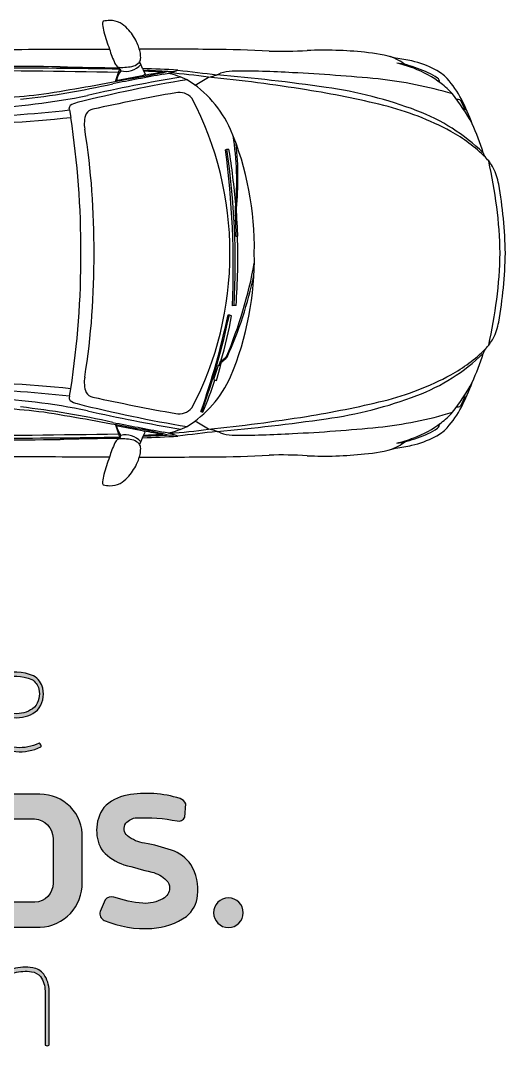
# Model space of a CAD drawing. Header units: inches. Extents: x 6700 to 19616, y -7432 to 2521.
# Drawn here: x 17375 to 19448, y -7431 to -3035 of the extents above; entities that cross this region are included whole.
import ezdxf

# ---------------------------------------------------------------- set-up
doc = ezdxf.new("R2010")
doc.units = ezdxf.units.IN
doc.header["$MEASUREMENT"] = 0
doc.layers.add('freecads.com', color=7, linetype='Continuous')

# ---------------------------------------------------------------- blocks, each defined once
blk = doc.blocks.new('A$C7A693FB6')
at = {"layer": 'freecads.com', "true_color": 0xc7c8ca}
h = blk.add_hatch(color=9, dxfattribs=at)
h.dxf.hatch_style = 1
edge = h.paths.add_edge_path()
edge.add_arc((140.1538127532352, 300.6546312716704), 21.61675633792863, 108.2032252494281, 160.6504463965192)
edge.add_arc((147.7178234376818, 297.4731191089118), 29.81176414172355, 159.6978691462817, 228.706553973592)
edge.add_arc((146.3245251336371, 302.1564739358803), 32.67411261440294, 235.9813383223777, 295.5016419348553)
edge.add_arc((160.1494820244516, 273.0936783557672), 0.4918813364811017, 299.5324380509559, 342.7686740131996)
edge.add_arc((158.6254212458475, 273.3114541418208), 2.026726126424374, 349.6683109373354, 421.3351453676448)
edge.add_arc((159.4152204808121, 274.6329702099475), 0.4918813364807222, 68.23478229087897, 110.683813852154)
edge.add_arc((146.3245251336405, 302.1564739358805), 29.98785541781536, 236.3083764983362, 295.51450789889964, ccw=False)
edge.add_arc((147.7178234376808, 297.4731191089119), 27.12550694513324, 178.6471360152599, 228.3465639945595, ccw=False)
edge.add_arc((147.8832632161733, 355.9556434467408), 63.95382284342681, 244.7473414766129, 266.8824281259978)
edge.add_arc((144.4494490085858, 313.1411216460407), 21.04469848496443, 269.8793420018887, 310.7286813278013)
edge.add_arc((145.7998834629707, 307.8461802232047), 16.33301927633285, 319.2900061744131, 373.6420763243655)
edge.add_arc((149.5666043489365, 309.1554966144702), 12.36971602405946, 11.86324171132332, 60.95424492016926)
edge.add_arc((142.7280703080931, 288.6233387050087), 33.87556016904278, 67.71857367640276, 105.981897984822)
edge = h.paths.add_edge_path(flags=16)
edge.add_arc((149.4952735232085, 309.0762608876301), 9.787749267912577, 12.2091753879331, 59.922429973902126, ccw=False)
edge.add_arc((145.7174918049491, 307.8872508291432), 13.73634082696034, -39.7856299137178, 13.724243883165684, ccw=False)
edge.add_arc((144.4494490085832, 313.1411216460385), 18.35844128837472, 270.09352389860436, 310.094068738446, ccw=False)
edge.add_arc((147.8832632161673, 355.9556434467427), 61.26756564684096, 243.7873216456942, 266.8151733359257, ccw=False)
edge.add_arc((147.7491142864103, 297.4672288530357), 27.15729734774515, 159.6149002581664, 172.5493091997715, ccw=False)
edge.add_arc((140.153812753234, 300.654631271672), 18.9304991413382, 108.35887957662649, 160.6504463965181, ccw=False)
edge.add_arc((142.7280703080969, 288.6233387050073), 31.18930297245655, 68.02212811044461, 105.8850275307042, ccw=False)
edge = h.paths.add_edge_path()
edge.add_arc((198.202223562937, 300.6546312716712), 21.61675633792764, 108.2032252494269, 160.6504463965205)
edge.add_arc((205.7662342473849, 297.4731191089119), 29.81176414172408, 159.6978691462824, 228.7065539735913)
edge.add_arc((204.3729359433387, 302.1564739358795), 32.67411261440186, 235.9813383223783, 295.5016419348543)
edge.add_arc((218.1978928341549, 273.0936783557707), 0.4918813364828653, 299.5324380504857, 342.7686740115021)
edge.add_arc((216.6738320555507, 273.3114541418201), 2.026726126423786, 349.6683109370368, 421.3351453677147)
edge.add_arc((217.463631290511, 274.6329702099473), 0.4918813364815973, 68.23478229069511, 110.683813852346)
edge.add_arc((204.3729359433407, 302.1564739358807), 29.98785541781419, 236.30837649834018, 295.5145078988942, ccw=False)
edge.add_arc((205.7662342473832, 297.4731191089118), 27.12550694513312, 178.6471360152597, 228.3465639945596, ccw=False)
edge.add_arc((205.9316740258758, 355.9556434467404), 63.9538228434264, 244.7473414766128, 266.8824281259978)
edge.add_arc((202.4978598182882, 313.141121646041), 21.04469848496466, 269.8793420018889, 310.7286813278011)
edge.add_arc((203.8482942726739, 307.8461802232046), 16.33301927633222, 319.290006174412, 373.6420763243666)
edge.add_arc((207.6150151586388, 309.1554966144699), 12.36971602405979, 11.86324171132408, 60.95424492016862)
edge.add_arc((200.7764811177956, 288.6233387050083), 33.8755601690432, 67.71857367640301, 105.9818979848218)
edge = h.paths.add_edge_path(flags=16)
edge.add_arc((207.5436843329116, 309.0762608876305), 9.787749267911977, 12.20917538793151, 59.92242997390349, ccw=False)
edge.add_arc((203.7659026146512, 307.8872508291433), 13.73634082696076, -39.78562991371689, 13.724243883164775, ccw=False)
edge.add_arc((202.4978598182855, 313.141121646039), 18.35844128837518, 270.09352389860493, 310.0940687384455, ccw=False)
edge.add_arc((205.9316740258698, 355.9556434467427), 61.26756564684091, 243.7873216456942, 266.8151733359257, ccw=False)
edge.add_arc((205.7975250961121, 297.4672288530359), 27.15729734774434, 159.6149002581662, 172.5493091997716, ccw=False)
edge.add_arc((198.2022235629369, 300.6546312716716), 18.93049914133868, 108.35887957662709, 160.6504463965173, ccw=False)
edge.add_arc((200.7764811177994, 288.6233387050077), 31.18930297245618, 68.02212811044433, 105.8850275307044, ccw=False)
edge = h.paths.add_edge_path()
edge.add_arc((77.4383804729058, 318.1713471843356), 1.187161785593199, 119.643900352638, 181.8497095416057)
edge.add_line((76.25183727888907, 318.1330280780639), (76.25183727889089, 271.2397693597086))
edge.add_arc((76.74250195588859, 271.274344262877), 0.4918813364850925, 184.0307098855339, 227.2669458584226)
edge.add_arc((77.59522691546975, 272.5561584823187), 2.026726126421155, 234.1665827842983, 305.8334172158771)
edge.add_arc((78.44795187505609, 271.2743442628779), 0.4918813364829538, 312.7330541417854, 364.8189486990127)
edge.add_line((78.93809447547756, 271.3156659331289), (78.93809447547937, 316.8658167021531))
edge.add_arc((79.45977891201615, 316.7667980734737), 0.5309984370506567, 103.60895254350089, 169.2527833850964, ccw=False)
edge.add_arc((93.8189592287604, 277.5722746403117), 42.26964161502002, 71.40332000574301, 110.03902691438739, ccw=False)
edge.add_arc((107.4160080386091, 318.1126323747644), 0.4918813364845933, 256.230659968113, 298.6794023509207)
edge.add_arc((106.4728650092169, 319.3294597150131), 2.026726126424748, 305.5790392766892, 377.2458737086602)
edge.add_arc((107.9596257438401, 319.7291221574039), 0.4918813364833685, 24.14551063533708, 67.38174660705616)
edge.add_arc((93.8189592287654, 277.5722746403123), 44.95589881160895, 71.41245649237347, 112.1746551594717)
edge = h.paths.add_edge_path()
edge.add_arc((65.16475690578633, 347.5960534314625), 0.4918813364808153, 31.55574755267662, 74.7919835243243)
edge.add_arc((59.95728752306445, 321.0632684063825), 27.52962218528399, 78.82269341066285, 115.3411563788757)
edge.add_arc((55.05603529607061, 333.7149427651734), 14.03222032725949, 119.3679185821839, 161.4016785520149)
edge.add_arc((70.49085921057485, 328.2376457423035), 30.40907221205861, 160.8955694441944, 180.0052612748601)
edge.add_line((40.0817871267227, 328.2348533815348), (40.0817871267227, 321.8651307657929))
edge.add_line((40.0817871267227, 321.8651307657929), (28.39882337656854, 321.8651307657929))
edge.add_arc((28.43339827973917, 321.3744660887993), 0.4918813364811202, 94.03070988582041, 137.2669458583613)
edge.add_arc((29.7152124991823, 320.5217411292111), 2.026726126422403, 144.1665827841608, 215.8334172157518)
edge.add_arc((28.43339827974179, 319.6690161696238), 0.4918813364832616, 222.7330541411461, 274.0307098860634)
edge.add_line((28.46797318291465, 319.1783514926283), (40.08178712672088, 319.1783514926283))
edge.add_line((40.08178712672088, 319.1783514926283), (40.0817871267227, 271.2397693597086))
edge.add_arc((40.5724518037204, 271.274344262877), 0.4918813364850925, 184.0307098855339, 227.2669458584226)
edge.add_arc((41.42517676330247, 272.5561584823193), 2.026726126422144, 234.166582784287, 305.8334172158888)
edge.add_arc((42.27790172288784, 271.2743442628764), 0.4918813364831459, 312.7330541420634, 364.8189486991835)
edge.add_line((42.76804432330937, 271.3156659331289), (42.76804432330937, 319.1716047255431))
edge.add_line((42.76804432330937, 319.1716047255431), (61.16963453544849, 319.1783514926319))
edge.add_arc((61.13505963228442, 319.6690161696508), 0.4918813365058924, 274.0307098848521, 317.2669458581709)
edge.add_arc((59.85324541284878, 320.5217411292149), 2.026726126426666, 324.1665827844579, 395.8334172153672)
edge.add_arc((61.13505963228242, 321.3744660887727), 0.4918813365108904, 42.7330541414902, 94.07272378279853)
edge.add_line((61.10012494343391, 321.8651052807691), (42.76804432330937, 321.8583839987041))
edge.add_line((42.76804432330937, 321.8583839987041), (42.76804431199707, 328.2344114724692))
edge.add_arc((70.49497584455897, 328.2373015020895), 27.72693168317847, 160.8486489196256, 180.0059720455945, ccw=False)
edge.add_arc((55.05603529607211, 333.7149427651742), 11.34596313067297, 119.83176293224949, 161.401678552021, ccw=False)
edge.add_arc((59.95728752306032, 321.0632684063825), 24.84336498869465, 78.80715845433161, 115.117361622282, ccw=False)
edge.add_arc((64.83416259426407, 345.922952469769), 0.4918813364843396, 263.640375758216, 306.0896392688103)
edge.add_arc((63.74195897024139, 347.0079772591266), 2.026726126418368, 312.9892761945861, 384.6561106267534)
at = {"layer": 'freecads.com', "true_color": 0x000000}
h = blk.add_hatch(color=18, dxfattribs=at)
h.dxf.hatch_style = 1
edge = h.paths.add_edge_path()
edge.add_arc((343.1696204293858, 162.4636060825214), 9.838309727421802, 0, 180)
edge.add_arc((343.1696204293858, 162.4636060825214), 9.838309727421802, 180, 360)
edge = h.paths.add_edge_path()
edge.add_arc((290.8848206669144, 177.6306236927711), 32.04856826551866, 353.2755136182471, 391.5868350017521)
edge.add_arc((298.2236303118646, 181.1165336599412), 23.98708497329241, 33.67621700606461, 72.60126687052109)
edge.add_arc((270.9021272323723, 107.8038741768424), 102.1994084677598, 70.27428636491834, 80.65532487628896)
edge.add_arc((291.0335735315744, 232.70193125369), 24.31354191749976, 231.7920908530376, 261.63525273384664, ccw=False)
edge.add_arc((280.257231356353, 218.3758302061226), 6.403233737567811, 145.1712782271715, 228.2716123444561, ccw=False)
edge.add_arc((282.785907775978, 215.2917684481669), 10.29788866606735, 93.5563307499346, 139.1098523304732, ccw=False)
edge.add_arc((286.8683735513037, 112.8343215968708), 112.8343217996079, 78.64121473179688, 92.39808452475802, ccw=False)
edge.add_arc((309.9871765515883, 227.9233395635781), 4.553757391280077, 258.654450342611, 335.5687012640083)
edge.add_line((314.1331807611859, 226.0398971108771), (314.7970437249642, 234.8194093676902))
edge.add_arc((309.5631491772793, 233.0283636003942), 5.531861990038623, 18.89101565281942, 74.61733202640126)
edge.add_arc((288.5513327932312, 166.6886317145113), 75.11587323568475, 72.58680032898508, 99.7343136317976)
edge.add_arc((281.0442879602331, 212.538934688426), 28.6585954700145, 100.4408533901963, 136.342336068393)
edge.add_arc((280.4691309319552, 217.7252925452275), 24.88927011657055, 144.0895788053085, 180.8593640679634)
edge.add_arc((279.6484364410751, 216.7879023245663), 24.07238635462055, 178.6572448966717, 213.8744914599057)
edge.add_arc((283.9083169300389, 225.8216059037505), 33.04436405735626, 222.7984799594865, 252.0749885901088)
edge.add_arc((409.8939510715993, 669.867587108679), 494.5964883506406, 254.0209082578499, 256.2350209104834)
edge.add_arc((287.8806232958599, 170.256933887438), 19.70056637433939, 44.20654637147919, 77.30587175785729, ccw=False)
edge.add_arc((297.0062831397495, 179.0720729556042), 7.012818873662098, -1.5001651294591056, 44.5650102805173, ccw=False)
edge.add_arc((295.756437482093, 179.0261742001098), 8.261408473637987, 298.2311871199401, 359.0449879430868, ccw=False)
edge.add_arc((287.8090225876832, 193.0179499165473), 24.35119689081586, 266.4157178802607, 299.13356767022924, ccw=False)
edge.add_arc((292.7563057973377, 245.0047183918243), 76.56416303974659, 250.4022047850329, 265.15275002210376, ccw=False)
edge.add_arc((265.5789486413729, 167.4099730391829), 5.667093522619209, 74.68772782329917, 141.4681576504624)
edge.add_line((261.1457963251905, 170.9402859906986), (257.9689850336545, 163.3219308767075))
edge.add_arc((262.6274547032019, 161.8429865874872), 4.887598170135409, 162.3866955760505, 246.1384215057274)
edge.add_arc((287.4494915989869, 220.3589992849836), 68.45008656556237, 246.95122400588, 273.9898026799247)
edge.add_arc((289.6879885954807, 197.0643455740836), 45.0602960849256, 273.2112748019098, 304.7435954536468)
edge.add_arc((301.4890011550982, 176.2723307118625), 21.35855686439896, 310.5275175533543, 353.5632215634329)
edge = h.paths.add_edge_path()
edge.add_line((246.0640145070392, 182.6210778351815), (246.0640145070392, 212.3241524614095))
edge.add_arc((218.1816005595172, 213.3041035511928), 27.89962923910172, 357.9871197448085, 450.5803736083035)
edge.add_line((217.8989980409788, 241.202301476791), (185.2995279704282, 241.202301476791))
edge.add_arc((185.7592706872992, 237.0681434450711), 4.159642532351842, 96.34555580739377, 170.0567550037188)
edge.add_line((181.6621089846267, 237.7863996522174), (181.6621089846267, 156.5067082910973))
edge.add_arc((185.7130168313935, 156.8159415744951), 4.062693639269118, 184.3653094378038, 271.2718551952325)
edge.add_line((185.8031933454386, 152.7542488481959), (218.0454575576841, 152.7542488481959))
edge.add_arc((216.67229351146, 182.1181822956717), 29.39602297940376, 272.6774079435917, 360.980241362738)
edge = h.paths.add_edge_path(flags=16)
edge.add_line((214.5788121052374, 169.443439005463), (200.2437425900462, 169.443439005463))
edge.add_line((200.2437425900462, 169.443439005463), (200.2437425900462, 224.861223551452))
edge.add_line((200.2437425900462, 224.861223551452), (214.3589203687698, 224.861223551452))
edge.add_arc((213.4891577763401, 211.7654653452275), 13.1246093261128, 0.9488699358980739, 86.20024701537318, ccw=False)
edge.add_line((226.611967342551, 211.9828108122856), (226.611967342551, 182.0684988974281))
edge.add_arc((213.9991504561088, 182.0429546585186), 12.6128427532838, -87.36586990839709, 0.11603871621440476, ccw=False)
edge = h.paths.add_edge_path()
edge.add_arc((140.7943554872424, 236.1256069520055), 5.189345677915158, 16.42917765890726, 86.1416713329243)
edge.add_line((141.143544767614, 241.3031908877201), (127.331249254732, 241.3031908877201))
edge.add_arc((128.4653361711673, 235.6836558771457), 5.732828871429978, 101.4096981907611, 167.2180096827639)
edge.add_line((122.8745728468184, 236.951998228491), (95.47711365303621, 157.2481774119115))
edge.add_arc((98.60738128902854, 156.1997775287089), 3.301169154714755, 161.4830965687202, 264.7226972713264)
edge.add_line((98.30375252002341, 152.9126013304085), (110.1119305099874, 152.9126013304085))
edge.add_arc((110.0940285590948, 158.1590759387759), 5.246505150677897, 270.1955031382058, 350.0571425142275)
edge.add_line((115.2617335469786, 157.2531833103203), (120.461765660837, 172.6769416223142))
edge.add_line((120.461765660837, 172.6769416223142), (148.3229994405847, 172.6769416223142))
edge.add_line((148.3229994405847, 172.6769416223142), (152.8661881407807, 161.3005524899454))
edge.add_arc((165.8082469593937, 164.7120474554202), 13.3841392836409, 194.7671190466299, 239.9582071692397)
edge.add_arc((164.2980651482303, 166.6209022411928), 14.45869936490273, 248.9626154833211, 292.8840273558571)
edge.add_arc((167.1546344916472, 160.3464100112096), 7.569652552684759, 291.4321409489293, 335.0884638981837)
edge.add_line((174.0200006915566, 157.1579328340122), (174.0200006915566, 162.8572921045561))
edge.add_arc((170.2133089746288, 162.4959730180938), 3.823800898316829, 5.422089434263651, 57.84182406900277)
edge.add_arc((176.9176596580193, 171.7945161503539), 7.651199587942645, 194.1939537312615, 232.3928357147342, ccw=False)
edge.add_line((169.500041773932, 169.9184031313162), (145.7718205383499, 237.593309316213))
h.paths.add_polyline_path([(142.7897797849255, 189.5736803996588), (126.0445350820519, 189.5736803996588), (134.3902020946298, 214.9818573193406)], flags=16)
edge = h.paths.add_edge_path()
edge.add_arc((86.8592510146051, 162.4373828536583), 3.826042247839482, 312.1299985804686, 377.972319914028)
edge.add_line((90.49860418655226, 163.6179368643207), (86.17702548081797, 171.5486033577909))
edge.add_arc((83.80309661618482, 169.1466032604943), 3.377150088721392, 45.33676058611885, 125.9106013597289)
edge.add_arc((66.51498360703901, 199.7613530360744), 31.80534970440741, 284.01046898674167, 298.7691590134854, ccw=False)
edge.add_arc((69.19584694103584, 191.6347990389389), 23.28013952352295, 236.3772556936009, 282.45069946151494, ccw=False)
edge.add_arc((69.31177533073551, 191.9217751513023), 23.58337955629239, 189.0063333186407, 236.52878679716508, ccw=False)
edge.add_arc((92.87855886101421, 196.6924304553491), 47.61740674763477, 159.5296417362086, 190.2368839039962, ccw=False)
edge.add_arc((65.59756286227851, 206.4608114536045), 18.6469552126828, 96.74101039355781, 158.3335350568109, ccw=False)
edge.add_arc((68.05774919894961, 191.8480520613528), 33.45539524065125, 65.18297915570167, 97.9877288239366, ccw=False)
edge.add_arc((83.75100261094548, 225.04324660106), 3.275939245330761, 239.7304829850701, 312.0218741429899)
edge.add_line((85.94396309699187, 222.609586344217), (90.19868691474403, 231.1402753823822))
edge.add_arc((87.38786010881513, 232.3313364806043), 3.052764955352191, 337.0356602815251, 411.5960473281256)
edge.add_arc((68.12174828755826, 207.3918649390801), 34.56699281293001, 52.2500320303104, 89.00434785631009)
edge.add_arc((65.63410976224633, 195.8233516607141), 46.23354774673614, 86.1699238497659, 119.5979673440978)
edge.add_arc((62.23916945322021, 208.0313572675149), 34.08098981112958, 124.779191723681, 170.4354704173881)
edge.add_arc((113.2601339306768, 196.0072124369949), 86.4567015183262, 168.1953079947811, 183.466399120789)
edge.add_arc((69.91247652488372, 191.1843436988534), 42.9527708221282, 180.5396848707813, 210.7589979072758)
edge.add_arc((63.08503768021617, 187.0612726979269), 34.97715789889036, 210.6749329033254, 240.8972567862861)
edge.add_arc((65.13893098518851, 193.0687430847212), 41.24055603915648, 242.4636306661784, 274.83212936902)
edge.add_arc((69.18102172545848, 182.6412316579221), 30.67172864667495, 268.9386626855082, 311.3034906129058)
at = {"layer": 'freecads.com', "true_color": 0xc7c8ca}
h = blk.add_hatch(color=9, dxfattribs=at)
h.dxf.hatch_style = 1
edge = h.paths.add_edge_path()
edge.add_arc((208.261278111128, 95.1205834886234), 28.40779453373561, 81.64014714796792, 105.13414053939351, ccw=False)
edge.add_arc((211.1142185195407, 113.8620371179961), 9.451196814020392, 40.50808698988442, 82.233108941956, ccw=False)
edge.add_arc((204.5954294681008, 110.4493599938276), 16.70490751088967, 0.05396173480869493, 34.8753669321531, ccw=False)
edge.add_line((221.3003295703147, 110.465092839484), (221.3003283777343, 74.68873519509361))
edge.add_arc((221.7909930547285, 74.72331009826036), 0.4918813364814429, 184.0307098853647, 227.2669458585905)
edge.add_arc((222.6437180143141, 76.00512431770449), 2.026726126422278, 234.16658278429, 305.8334172158861)
edge.add_arc((223.496442973899, 74.72331009826387), 0.4918813364852829, 312.7330541419156, 364.81894870143)
edge.add_line((223.986585574321, 74.76463176853576), (223.986585574321, 110.4676240775552))
edge.add_arc((204.5954294680946, 110.4493599938247), 19.39116470748461, 0.05396556034367673, 35.25589158689552)
edge.add_arc((211.1147589862007, 113.862691055492), 12.13662000111364, 39.86791125577775, 80.58244588785008)
edge.add_arc((208.2612781111257, 95.1205834886259), 31.094051730321, 81.04627766673387, 105.3183102910388)
edge.add_arc((207.3128970348926, 103.583282575004), 22.71989786920953, 108.6515278312196, 144.9559544340595)
edge.add_arc((166.082535485584, 107.9340489835826), 24.24236241244342, 21.01885948635306, 30.53011243698279)
edge.add_arc((177.7262209629165, 113.6364303957112), 11.3605410446993, 35.59560743798678, 68.07514234883433)
edge.add_arc((171.2027314627878, 98.61814760329645), 27.73197876278706, 67.15778955630186, 92.60395400663121)
edge.add_arc((170.9580505700843, 83.44886938712713), 42.88464082449499, 91.35652746266034, 112.8387435126899)
edge.add_arc((154.9292420017163, 121.6887432459818), 1.423068406686943, 115.6669681166932, 172.4859943177595)
edge.add_line((153.5183935898222, 121.8748358271514), (153.518393589824, 74.68873519509361))
edge.add_arc((154.0090582668187, 74.72331009826064), 0.4918813364820582, 184.0307098853929, 227.2669458585619)
edge.add_arc((154.8617832264046, 76.0051243177047), 2.026726126422984, 234.1665827842727, 305.8334172159035)
edge.add_arc((155.7145081859886, 74.72331009826233), 0.4918813364853513, 312.7330541421878, 364.8189487016086)
edge.add_line((156.2046507864106, 74.76463176853576), (156.2046507864106, 120.4799220949462))
edge.add_arc((156.6910339660905, 120.5089898316033), 0.4872509936263564, 108.93241815004339, 183.4201019744719, ccw=False)
edge.add_arc((170.9580505700787, 83.44886938712074), 40.19838362791297, 91.3565274626518, 111.0294599033812, ccw=False)
edge.add_arc((171.1986952190427, 98.60450457176027), 25.05986157365111, 67.16139386137081, 92.7270237863437, ccw=False)
edge.add_arc((177.7220497016358, 113.6323624109626), 8.680054637799602, 36.35606175760063, 68.34351252844567, ccw=False)
edge.add_arc((166.0825354855874, 107.9340489835706), 21.5561052158567, 1.6618769930880717, 30.202188607587175, ccw=False)
edge.add_line((187.6295737281343, 108.5592010061264), (187.6295737281362, 74.68873519509361))
edge.add_arc((188.1202384051309, 74.72331009826061), 0.4918813364819995, 184.03070988539, 227.2669458585646)
edge.add_arc((188.9729633647159, 76.00512431770447), 2.026726126422267, 234.1665827842898, 305.8334172158863)
edge.add_arc((189.8256883243014, 74.72331009826364), 0.4918813364847301, 312.733054141885, 364.818948701462)
edge.add_line((190.3158309247228, 74.76463176853576), (190.3158309247228, 108.5970176826158))
edge.add_arc((166.082535485596, 107.9340489835716), 24.24236241243658, 1.567093344320208, 13.39955175350389)
edge.add_arc((208.1153021152303, 102.0567155372392), 21.7383549929397, 109.5400224172028, 148.0755155677706, ccw=False)
edge = h.paths.add_edge_path()
edge.add_arc((109.8960746482563, 101.5249303539561), 26.35028038201353, 25.19111344563328, 49.7064704732981)
edge.add_arc((111.3594953560967, 99.59906902525408), 26.97639124184472, 54.72891190369938, 90.5541312783105)
edge.add_arc((110.8377037248754, 99.5990690252916), 26.97639124180727, 89.44586872167257, 125.2710880963797)
edge.add_arc((112.3011244327363, 101.5249303539557), 26.35028038202159, 130.2935295267702, 154.808886554339)
edge.add_arc((126.2398219926386, 99.37065730895813), 40.07870566201949, 160.5129937365808, 179.9533827710763)
edge.add_arc((126.2398219926421, 99.43587530629524), 40.07870566202318, 180.0466172292821, 199.4870062634114)
edge.add_arc((112.3011244327332, 97.28160226129147), 26.35028038201616, 205.1911134456421, 229.7064704731974)
edge.add_arc((110.8377037248802, 99.20746358995937), 26.97639124180819, 234.7289119035809, 270.5541312783211)
edge.add_arc((111.3594953560901, 99.20746359000026), 26.97639124184894, 269.4458687217075, 305.2710880963778)
edge.add_arc((109.8960746482509, 97.28160226129401), 26.35028038201687, 310.2935295267836, 334.8088865543788)
edge.add_arc((95.95737708834096, 99.43587530629048), 40.07870566202343, 340.5129937366125, 359.9533827709016)
edge.add_arc((95.95737708833893, 99.37065730896285), 40.07870566202546, 0.04661722909374306, 19.48700626338697)
edge = h.paths.add_edge_path(flags=16)
edge.add_arc((95.95737708832343, 99.4315040991513), 37.39244846545177, 340.72003334334147, 359.95338277108937, ccw=False)
edge.add_arc((109.8960746482577, 97.27723105415876), 23.66402318542281, 310.5838482302023, 334.48791566190687, ccw=False)
edge.add_arc((111.2307994702083, 99.463494872907), 24.57709084166403, 269.6918050798081, 304.8956357211521, ccw=False)
edge.add_arc((110.9674367642077, 99.46801718512084), 24.58160753253385, 235.11341864058681, 270.30572081836954, ccw=False)
edge.add_arc((112.3011244327323, 97.2772310541579), 23.66402318542845, 205.5120843380843, 229.421378555179, ccw=False)
edge.add_arc((126.2398219926608, 99.43150409915143), 37.39244846545259, 180.0466172289109, 199.2799666566583, ccw=False)
edge.add_arc((126.239821992653, 99.37065730896055), 37.39244846544481, 160.7200333433143, 179.953382771084, ccw=False)
edge.add_arc((112.3011244327279, 101.5249303539543), 23.66402318542558, 130.5786214448013, 154.4879156618746, ccw=False)
edge.add_arc((110.9674367642114, 99.33414422299444), 24.5816075325339, 89.69427918164308, 124.88658135941299, ccw=False)
edge.add_arc((111.2307994702097, 99.33866653520876), 24.57709084166363, 55.104364278877085, 90.30819492019953, ccw=False)
edge.add_arc((109.8960746482558, 101.5249303539546), 23.66402318542525, 25.512084338125078, 49.416151769825376, ccw=False)
edge.add_arc((95.9573770883301, 99.3706573089605), 37.39244846544509, 0.04661722891609088, 19.279966656685588, ccw=False)
edge = h.paths.add_edge_path()
edge.add_arc((51.59033076620959, 104.5023450878739), 21.02604112400761, 100.2293871277257, 155.6131205923017)
edge.add_arc((67.16018527017981, 99.60362165698818), 37.2813191884159, 158.6376280384836, 190.7802142258445)
edge.add_arc((56.42350627530941, 97.4312892324859), 26.32810504628776, 190.5064794435654, 223.1434487199879)
edge.add_arc((54.20039884524137, 98.75792931699738), 25.73379501119169, 228.692036714497, 262.7062459628369)
edge.add_arc((54.99629556388413, 128.0783758007159), 54.9962966249523, 265.7632922277344, 288.1939427880684)
edge.add_arc((71.99382573105079, 76.29161325324303), 0.4918813365030065, 290.7426716697364, 333.9789076450074)
edge.add_arc((70.5209421648571, 76.73972211307334), 2.026726126427396, 340.8785445712408, 412.5453790012286)
edge.add_arc((71.50340573258447, 77.92502919896899), 0.4918813365100457, 59.44501592400427, 103.2123217645986)
edge.add_arc((54.99629556388619, 128.0783758007215), 52.31003942836946, 265.84298783294275, 288.26507989886755, ccw=False)
edge.add_arc((54.20039884524117, 98.75792931699898), 23.04753781460447, 229.0154744748766, 262.53072476759314, ccw=False)
edge.add_arc((56.42386378112957, 97.43153721921128), 23.64227862535174, 190.4758104875937, 222.827578853519, ccw=False)
edge.add_arc((67.16018527018193, 99.60362165698568), 34.59506199182982, 158.7569020747099, 190.7802142258665, ccw=False)
edge.add_arc((51.59033076621142, 104.5023450878756), 18.33978392742007, 100.29556229082152, 155.3949868098461, ccw=False)
edge.add_arc((56.89068516353239, 70.05863085961148), 53.1845519136239, 73.86742914481181, 99.28179610676523, ccw=False)
edge.add_arc((71.76329717507345, 121.6315241590186), 0.4918813365030767, 258.8984685785338, 299.6750907375683)
edge.add_arc((70.79915154433625, 122.8317786122677), 2.026726126428695, 306.5747276610272, 378.2415620906522)
edge.add_arc((72.27874278589158, 123.2572163958602), 0.4918813365110627, 25.14119901544435, 71.25337670798646)
edge.add_arc((56.89068516353579, 70.05863085961332), 55.8708091102089, 73.84411949061781, 99.30563497474644)
at = {"layer": 'freecads.com'}
for points in [[(191.4493997863956, 321.1895655451553, 0.2329244987751859), (177.8064952085988, 307.8169227673716, 0.3105498022921053), (186.0929822189664, 275.0743594140513, 0.265707100571441), (218.4403491299709, 272.6657038310623, 0.1909240698770103), (218.6676968360425, 272.94796820173, 0.3233132726963006), (217.6460229143904, 275.089785867207, 0.1873663555182269), (217.2898936056063, 275.0931467695664, -0.2642400178410289), (187.7379890620905, 277.2055217532943, -0.2203191110100083), (178.6482885017358, 298.1135451909759, 0.0968839736507368), (202.4535422553745, 292.0964698248135, 0.1801506609488773), (216.2290590551729, 297.1932847444405, 0.2417040985896886), (219.7205273417621, 311.6984180250001, 0.2175371146621202), (213.6206102142278, 319.9695015406833, 0.1685239810017652)], [(212.4490303259372, 317.546067049534, -0.2112492178642504), (217.1100546798443, 311.14618700149, -0.237818074321292), (214.3215118867593, 299.0971329568383, -0.1763294319352725), (202.5278262879583, 294.7827048148029, -0.1008174648132787), (178.8695215331882, 300.9887943215399, -0.0564970019862035), (180.3410184837394, 306.9268837266573, -0.2322085942165009), (192.2397228676109, 318.6216116300529, -0.1667277043148405)], [(246.0640145070392, 182.6210778351815), (246.0640145070392, 212.3241524614095, 0.427533145278378), (217.8989980409788, 241.202301476791), (185.2995279704282, 241.202301476791, 0.3331947013159227), (181.6621089846267, 237.7863996522174), (181.6621089846267, 156.5067082910973, 0.398486947376509), (185.8031933454386, 152.7542488481959), (218.0454575576841, 152.7542488481959, 0.4055641029149668)], [(322.7129171367815, 173.8778909585562, 0.1687393631435901), (318.185307309026, 194.4173493107555, 0.1714947581273497), (305.3962410945314, 204.0061361046392, 0.04532682888747008), (287.4965774290486, 208.6470361355496, -0.1309563636422468), (275.9952376942711, 213.59704246002, -0.3793668221474195), (275.0010536159807, 222.0328779033152, -0.201424332417349), (282.1471314603023, 225.5698264260755, -0.06009786466247088), (309.0913356116816, 223.4585690891836, 0.3487959090147779), (314.1331807611859, 226.0398971108771), (314.7970437249642, 234.8194093676902, 0.2480599747548195), (311.030555591773, 238.3620504576757, 0.1190105142514957), (275.8507654961195, 240.7230156336809, 0.1579438240049249), (260.3104405572358, 232.3233393088121, 0.1618293659353234), (255.5826603325877, 217.3519990381501, 0.1548852358087821), (259.6620845389007, 203.3705433277828, 0.128442279158078), (273.7381872659898, 194.3812105727193, 0.0096611895200442), (292.2097484647584, 189.4759606771004, -0.1454356272141805), (302.0025989633377, 183.9930948764813, -0.2037484692935271), (304.016698366433, 178.8884785540686, -0.2717586503453019), (299.6643348708913, 171.7474924536036, -0.1437363289786992), (286.2866653929796, 168.7143860094366, -0.06445041269642293), (267.075512672036, 172.8758897140178, 0.2999213032873965), (261.1457963251905, 170.9402859906986), (257.9689850336545, 163.3219308767075, 0.3826216252148614), (260.6502823686806, 157.373153768207, 0.1185284923434042), (292.2121753376832, 152.0748049612739, 0.1384604862398895), (315.3680728054042, 160.0378205111992, 0.1900173404410858)], [(214.5788121052374, 169.443439005463), (200.2437425900462, 169.443439005463), (200.2437425900462, 224.861223551452), (214.3589203687698, 224.861223551452, -0.3901419819800843), (226.611967342551, 211.9828108122856), (226.611967342551, 182.0684988974281, -0.4013990068192301)], [(353.0079301568076, 162.4636060825214, 1), (333.331310701964, 162.4636060825214, 1)]]:
    blk.add_lwpolyline(points, format="xyb", close=True, dxfattribs=at)
blk.add_lwpolyline([(200.8445781156988, 122.5431171324853, -0.1028724890680155), (212.3914819528181, 123.2265295943325, -0.1840982877457284), (218.3000985331873, 120.001112752554, -0.1531170891038049), (221.3003295703147, 110.465092839484), (221.3003283777343, 74.68873519509361, 0.1909240699322202), (221.4572104801591, 74.36201182523291, 0.3233132727007265), (223.8302255484741, 74.36201182523655, 0.2312629871468615), (223.986585574321, 74.76463176853576), (223.986585574321, 110.4676240775552, 0.1548167844086649), (220.4299094907328, 121.6425057145534, 0.1795434393032801), (213.1006524852073, 125.8357346143384, 0.1063044641035408), (200.0468115755866, 125.1099581494018, 0.1597463608247357)], format="xyb", dxfattribs=at)

msp = doc.modelspace()

# ---------------------------------------------------------------- linework, layer by layer
for p, q in [((17793.86157140743, -3257.213684372768), (17797.60620652514, -3248.508477789281)), ((17797.60620652514, -3248.508477789281), (17801.32208827978, -3243.506087147678)), ((17801.32208827978, -3243.506087147678), (17800.3074228354, -3237.685938010156)), ((17801.32208827978, -3243.506087147678), (17803.48832330203, -3249.988030587021)), ((17897.36028672431, -3240.721811521496), (17900.21955892865, -3246.825586044626)), ((17900.21955892865, -3246.825586044626), (18032.2128259591, -3253.142074912601)), ((17900.21955892865, -3246.825586044626), (17907.64161588719, -3264.215600965592)), ((17781.73107314252, -3295.873370979145), (17793.86157140743, -3257.213684372768)), ((17907.64161588719, -3264.215600965592), (17902.63243450133, -3268.932962540584)), ((17585.07818795882, -3417.848246926722), (17583.81426960837, -3411.431371464674)), ((18251.98123015605, -3587.72111451747), (18256.88625581704, -3585.365396332392)), ((18256.88625581704, -3585.365396332392), (18266.15820846616, -3585.041452754453)), ((18288.23746939285, -4254.246318206704), (18281.03892470945, -4254.777935358743)), ((18296.96224473792, -4253.83296231581), (18288.23746939285, -4254.246318206704)), ((18262.53766543746, -4294.011788718683), (18268.04367944181, -4294.308893744648)), ((18268.04367944181, -4294.308893744648), (18277.91388665188, -4298.287977508782)), ((18220.02886457976, -4510.547174573108), (18200.78077657337, -4571.200679983525)), ((18212.91720790558, -4575.321344287415), (18230.93852931403, -4514.111683120183)), ((18223.40849680223, -4510.547174573108), (18220.02886457976, -4510.547174573108)), ((18228.83814708285, -4493.465743836528), (18223.40849680223, -4510.547174573108)), ((18228.77969847901, -4512.235687977216), (18223.40849680223, -4510.547174573108)), ((18232.77552654457, -4496.244932043064), (18228.77969847901, -4512.235687977216)), ((18230.93852931403, -4514.111683120183), (18228.77969847901, -4512.235687977216)), ((18200.78077657337, -4571.200679983525), (18212.91720790558, -4575.321344287415)), ((17585.07818795882, -4642.277555689729), (17583.81426960837, -4648.694431151893)), ((18146.69491374309, -4707.095593775553), (18150.19091990825, -4708.980270314893)), ((18150.19091990825, -4708.980270314893), (18155.44061965311, -4710.270192272892)), ((17781.73107314252, -4764.252431637306), (17793.86157140743, -4802.912118243683)), ((17907.64161588719, -4795.910201650975), (17902.63243450133, -4791.192840075866)), ((17793.86157140743, -4802.912118243683), (17797.60620652514, -4811.61732482717)), ((17797.60620652514, -4811.61732482717), (17801.32208827978, -4816.619715468772)), ((17801.32208827978, -4816.619715468772), (17800.3074228354, -4822.439864606295)), ((17801.32208827978, -4816.619715468772), (17803.48832330203, -4810.137772029546)), ((17897.36028672431, -4819.403991095187), (17900.21955892865, -4813.300216571824)), ((17900.21955892865, -4813.300216571824), (17907.64161588719, -4795.910201650975)), ((17900.21955892865, -4813.300216571824), (18032.2128259591, -4806.98372770385))]:
    msp.add_line(p, q)
for points in [[(17585.07818795882, -3417.848246926722), (17590.31477993775, -3449.970955941757)], [(18294.9943529852, -3893.96038679306), (18296.22692781456, -3957.908014710923), (18304.82381740541, -3956.925705591962), (18301.03337051256, -3893.670379583189), (18294.9943529852, -3893.96038679306)], [(17585.07818795882, -4642.277555689729), (17590.31477993775, -4610.15484667481)]]:
    msp.add_lwpolyline(points)
for centre, radius, start, end in [((17745.36076225203, -3049.910828112206), 19.66378237934614, 144.7542369800038, 186.937523581734), ((17867.64046163813, -3040.576681406983), 142.2821452355706, 184.7205619224914, 197.6831213320505), ((17760.43924427128, -3197.285925710388), 161.7481560846176, 90.97178579725032, 101.0991011383279), ((17761.15664974509, -3119.313295095624), 83.82372808538906, 61.88438468901236, 92.36612836437459), ((17748.07331259271, -3145.490022090544), 113.0799177161846, 41.72130794116758, 62.28789031482572), ((17677.57544290277, -3218.605678181793), 214.4946025129957, 25.29595264818632, 43.76680007263934), ((18765.17342227979, -2797.101556349011), 1072.134880841314, 195.5098764029877, 199.6481061536996), ((17030.37370762837, 204581.2022521409), 207740.0664463083, 270.0727523293091, 270.1999837893248), ((18355.38059503587, -2964.480239075074), 630.2347050788845, 197.8438076824489, 203.7823808536085), ((17684.60622221001, -3216.490806500475), 207.2371911650064, 11.3764943251249, 25.59789931530183), ((17950.70185981227, -30332.16758891957), 27174.30239915018, 89.48957960911194, 90.14189727947623), ((18167.72493510602, -8328.957827576833), 5170.075063589699, 86.9986650733046, 89.72231854989761), ((18494.44911238088, -1439.465925718356), 1727.41725244526, 268.1414750593718, 273.5266888228614), ((18672.01018291248, -4802.399071520707), 1640.337574573497, 83.897943289707, 92.49129847678456), ((17858.1263176515, -3194.2083327482), 31.32888942514511, 319.1873758976538, 349.2429518034878), ((17761.84953776144, -3193.697050288716), 127.2141553714216, 357.1349396529346, 8.17289461872105), ((18794.21876929563, -3822.202281697002), 652.9335080410626, 73.55422510202916, 85.41810447181415), ((18838.87076645952, -3490.734124998027), 323.1831709918897, 55.72451515183133, 68.60042123178542), ((18718.54724767667, -4895.743373001274), 1719.611030510718, 78.93011170677926, 81.2861022166678), ((18956.84171595706, -3604.877296740004), 407.2496550752688, 62.12169872357196, 76.96096654708475), ((16411.59492081732, -136469.8980178758), 133241.7359225142, 89.51274475449662, 89.75821948727278), ((16145.70176394705, -107215.1539025606), 103971.0044443126, 89.09170295253195, 89.49859569728356), ((17298.71685787665, -31443.01252750371), 28203.98509957975, 88.97891440713575, 90.08696093262408), ((17962.30301588357, 12506.31625780936), 15744.83558866632, 268.4801439772895, 269.4104843142886), ((17810.82882709571, -3205.192229600088), 34.86029526035578, 202.6752846989015, 234.1149396770137), ((17932.17982662518, -3332.789612268727), 153.0281181890579, 147.2423085938314, 163.9953350520415), ((17796.55967554126, -3224.299557881943), 11.02152860397164, 235.9909848234194, 275.8157308652045), ((17810.4784939415, -3038.956285211538), 196.7250643003848, 266.2688027691882, 284.30345901094), ((17793.93724920882, -3238.856885856065), 6.476899789994316, 10.41568070056165, 32.5838134250747), ((17825.62815265546, -3168.626928292611), 84.31963597145585, 254.7773724671649, 319.4891687677098), ((17524.40894128478, -1263.389536320745), 2046.173412513134, 278.5968582370283, 283.6321938813192), ((17844.89927951016, -3183.092249176629), 48.60567204079842, 286.9638823537043, 319.4606264160947), ((17718.80288130001, -3308.987619880634), 191.1621500791695, 20.92278259089049, 30.3855556484432), ((17477.86598179259, -14921.78225821855), 11688.59053227824, 87.2061251611574, 87.9432579283416), ((18197.25325603599, 2968.144247807864), 6225.512994955398, 267.279107698852, 268.0456466210932), ((17943.35225126336, -3004.768536803593), 263.7908568696311, 279.3014932833852, 293.2785591274062), ((19174.10998482539, 5405.523690870101), 8725.632415191614, 262.5822269048286, 263.6941232754322), ((18293.16361545261, -3456.33212750014), 205.0132590576866, 93.7077529757916, 107.674827786377), ((18306.92248629269, -7226.945401608293), 3975.289220016097, 86.66298549831444, 90.3893918538795), ((18755.6825726242, -4078.713694556314), 891.1125498185867, 70.29784023218346, 75.17938570307031), ((18964.81245549351, -3437.44781260232), 221.0026381134814, 73.75674513509294, 85.11726905633806), ((18822.58978483595, -3927.188738277462), 730.976561997898, 66.20067323585036, 73.79145522913305), ((18903.10144186627, -3654.52523882168), 442.0776963056159, 52.32562040004304, 69.75111356664003), ((19059.03429962837, -3420.594705501968), 196.613711948642, 44.26673818696619, 63.33487214059615), ((15824.12983288665, 7053.288541196449), 10532.68032840059, 279.0141649507681, 280.9801243079891), ((18994.84064106645, -8820.784350423772), 5606.124123990996, 99.31357583181166, 104.2201771266405), ((19245.78752297025, -10332.208414265), 7153.877085619521, 99.53854071011412, 102.7971678636428), ((21174.35920306204, -20693.4528132858), 17717.60436311508, 100.3671356156453, 101.0790026997458), ((17093.03793051934, 794.1200110747704), 4142.926831031817, 279.5907819238202, 281.2690306062088), ((17508.47028888671, -901.779970180407), 2399.745212783107, 279.4537649076398, 281.4522552360849), ((17904.28268937489, -3691.066492648377), 442.2654587418293, 65.51828912137147, 76.60552773390947), ((17836.04571192667, -5667.462239689125), 2414.443948474932, 81.84179375680442, 85.81858325251012), ((17830.13524796909, -3700.537656128105), 485.7875270364368, 24.21425352624541, 58.00065394778197), ((16906.13621542279, -1199.850258656941), 2436.345252424637, 299.9151397584702, 301.4875585495167), ((18140.33258080205, -3064.558974558535), 216.3181507610885, 280.2088217050083, 294.7565152752442), ((17506.25686012816, -10085.61564326687), 6841.288491153636, 80.81760852539276, 84.35941753318656), ((17436.37041687129, -12001.55192976857), 8768.937334328264, 81.83792239899093, 84.90104811062561), ((18136.09242154101, -11190.57982461741), 7942.374815039264, 84.45293760060437, 87.09711464397299), ((18722.45003383003, -5009.103005770408), 1733.221555257451, 73.25520952500196, 83.99309217063985), ((19008.97822654249, -3496.350842441014), 261.5821051582662, 55.33247233773911, 65.4736344593255), ((19137.76785511433, -3304.804470657302), 30.93300368324175, 7.164467113978676, 49.71299444825448), ((18831.1878165412, -3601.495252854587), 486.936731337241, 28.12540210994825, 40.79415017196423), ((16987.67647506299, 154.7116557319641), 3548.017470300557, 276.2752051544334, 282.7332467146854), ((17941.77593772907, -7440.470314158756), 4160.547954103689, 76.28661907453957, 80.92545871074171), ((18432.50192533249, -5099.434213434044), 1795.321060254259, 69.20923511701841, 82.03327570325462), ((19013.82964826098, -3526.182178855805), 272.9755687444089, 40.36886455067793, 54.25725715341022), ((17070.12801598154, -56.50033078044726), 3317.530342356512, 271.230096453159, 276.9990015350243), ((17114.17037207123, -690.0789813169285), 2721.496980108024, 272.0593126558099, 281.5956652353249), ((19702.2935424126, -12686.10878835565), 9488.848328111539, 100.0973791538137, 102.2769508113309), ((18053.48666942215, -3413.980845984817), 71.30119128214956, 40.24278059181378, 101.9751280753181), ((16860.7169687995, -4025.391683132668), 1409.881679315306, 359.8101673493285, 27.79648140075365), ((18472.03520309508, -3936.965817835229), 952.5868671017298, 28.84580432730319, 38.08557660241382), ((19244.16508357322, -3497.730708796811), 125.206291206959, 88.25785138157799, 92.15748019029438), ((19247.33347188916, -3384.278051887453), 11.71315229984561, 29.94708925543201, 86.87725522576167), ((19034.73007123407, -3505.46498518407), 256.430174564515, 19.79502585039319, 29.69577809878733), ((18346.93945200278, -3831.517672219827), 1022.753130585706, 20.25829796746873, 26.70146780226225), ((16901.559478045, 2796.233477328973), 6251.560565373288, 267.4737388594617, 276.27702263834), ((17597.39049416224, -3409.306230821461), 13.74154634294853, 132.6325614561016, 188.8965422898168), ((17639.60057723385, -3478.036451662123), 94.17945515772927, 103.4447377787096, 123.1621627511312), ((17692.47360761745, -3456.648142055656), 43.1122223702551, 100.5091313989363, 148.4900783284384), ((18634.38481003374, -4583.23528152674), 1220.57677981951, 61.6021951609828, 76.07607095564835), ((18777.3120076894, -4196.472759683547), 828.7673865426319, 45.96046660611403, 69.33680160954825), ((19272.79684083073, -3419.043780780095), 3.238403418762764, 283.4987765371279, 7.460329594698984), ((16865.67116804004, 3706.384297865163), 7192.949943031196, 266.9260306143613, 275.7819913878095), ((13857.00247826383, -4020.698961340055), 3776.685212984356, 359.8579402943831, 8.691766187455322), ((17767.28370320753, -3476.73610741708), 119.429221157107, 159.0920588138042, 191.3733608427031), ((14436.08911232839, -4005.186805351335), 3253.525788073273, 359.5619185802429, 8.927537759791887), ((17082.93125926147, -4003.914390330367), 1292.024303967391, 358.8403456427428, 22.89349422846246), ((18899.97056395656, -4083.898043449783), 655.0276614023952, 45.07460590563026, 61.26516119534028), ((18279.86099765312, -3939.316165371496), 1125.706633041236, 17.50559749695864, 24.2266023035544), ((17088.01664393165, -3722.041465002858), 1211.569066651644, 354.546608934697, 9.249721268368209), ((14432.81862444526, -4088.249144417514), 3851.821817994036, 357.5221149262552, 7.466459752621748), ((15033.01338378063, -4071.647198424838), 3260.341437042143, 356.7894049556392, 8.577704393097639), ((15453.50710780595, -4049.695217101882), 2850.773462548162, 4.546316961484889, 9.380615589073031), ((16917.29213002699, -3705.734627062735), 1387.547088872913, 354.4623754596557, 5.890993427750875), ((19405.16069262943, -3588.283674941213), 53.19769094609239, 193.5025907909584, 216.7603035269822), ((19217.32496879066, -3764.841669526231), 205.0170285144933, 29.04643081456114, 44.90203220577285), ((17446.56020514483, -4076.195755409241), 1979.865494738131, 1.335170033376586, 12.84263314892), ((19172.23432212977, -3778.254490722367), 251.1544869463818, 9.872378846293259, 26.72652019544154), ((17546.69487171576, -4066.780837222166), 1902.100243993806, 1.106100189984819, 10.03950840078092), ((17486.6171378135, -3878.271196275997), 808.5294507359346, 358.8881285368064, 2.912856249492424), ((17808.96273591977, -3879.018718362484), 490.983210425374, 358.2826226663024, 4.601209501145875), ((15453.50710780595, -4049.695217101882), 2850.773462548162, 355.8936582329569, 1.860141324583729), ((13857.00247826383, -4039.426841276396), 3776.685212984356, 351.3082338125446, 0.1420597056169732), ((14436.08911232839, -4054.938997265232), 3253.525788073273, 351.0724622402081, 0.4380814197570823), ((16860.7169687995, -4034.734119484016), 1409.881679315306, 332.2035185992464, 0.1898326506714717), ((17082.93125926147, -4056.211412286084), 1292.024303967391, 337.1065057715375, 1.159654357257307), ((17446.56020514483, -3983.930047207326), 1979.865494738131, 347.15736685108, 358.6648299666234), ((17546.69487171576, -3993.344965394284), 1902.100243993806, 349.9604915992191, 358.8938998100152), ((16518.10431630912, -3736.07321022933), 1887.129765833718, 337.0223357391835, 349.7030942474511), ((16701.57248070512, -3771.095143538947), 1708.559803618332, 335.6720642501402, 348.0553425226541), ((15034.39451999266, -3611.515658831388), 3299.50134638382, 340.607109281038, 348.0622838177924), ((15139.40969901627, -3629.210331342347), 3198.547589326364, 340.270416237286, 347.9984777078134), ((16255.52542888841, -3921.271706444026), 2057.230260019765, 343.9075727868107, 349.440062683868), ((19172.23432212977, -4281.8713118942), 251.1544869463818, 333.2734798045583, 350.1276211537067), ((19217.32496879066, -4295.284133090219), 205.0170285144933, 315.0979677942272, 330.9535691854388), ((18169.99616365742, -4390.17832299443), 118.8724960520422, 299.6698046333989, 315.9985140674249), ((18154.55348805666, -4375.968765674788), 143.4748880516922, 303.0381078692022, 316.3783031524974), ((18777.3120076894, -3863.653042932903), 828.7673865426319, 290.6631983904517, 314.039533393886), ((18899.97056395656, -3976.227759166668), 655.0276614023952, 298.7348388046597, 314.9253940943698), ((18279.86099765312, -4120.809637245071), 1125.706633041236, 335.7733976964456, 342.4944025030413), ((19405.16069262943, -4471.842127675238), 53.19769094609239, 143.2396964730178, 166.4974092090416), ((17767.28370320753, -4583.389695199603), 119.429221157107, 168.6266391572969, 200.9079411861958), ((17830.13524796909, -4359.588146488346), 485.7875270364368, 301.999346052218, 335.7857464737546), ((18634.38481003374, -3476.89052108971), 1220.57677981951, 283.9239290443517, 298.3978048390172), ((16865.67116804004, -11766.51010048161), 7192.949943031196, 84.21800861219053, 93.07396938563873), ((16901.559478045, -10856.35927994542), 6251.560565373288, 83.72297736166001, 92.52626114053825), ((16255.52542888841, -3921.271706444026), 2057.230260019765, 337.4478216667086, 341.5241682413762), ((18472.03520309508, -4123.159984781338), 952.5868671017298, 321.9144233975862, 331.1541956726968), ((18346.93945200278, -4228.60813039674), 1022.753130585706, 333.2985321977378, 339.7417020325313), ((17114.17037207123, -7370.046821299638), 2721.496980108024, 78.40433476467503, 87.94068734419008), ((17597.39049416224, -4650.819571794989), 13.74154634294853, 171.1034577101832, 227.3674385438984), ((17692.47360761745, -4603.477660560911), 43.1122223702551, 211.5099216715616, 259.4908686010637), ((19702.2935424126, 4625.982985739083), 9488.848328111539, 257.7230491886691, 259.9026208461863), ((18432.50192533249, -2960.691589182523), 1795.321060254259, 277.9667242967454, 290.7907648829816), ((19034.73007123407, -4554.660817432497), 256.430174564515, 330.3042219012127, 340.2049741496068), ((19272.79684083073, -4641.082021836355), 3.238403418762764, 352.539670405301, 76.50122346287209), ((17070.12801598154, -8003.625471836236), 3317.530342356512, 83.00099846497565, 88.769903546841), ((16987.67647506299, -8214.837458348415), 3548.017470300557, 77.26675328531459, 83.72479484556662), ((17639.60057723385, -4582.089350954328), 94.17945515772927, 236.8378372488688, 256.5552622212903), ((18994.84064106645, 760.6585478073212), 5606.124123990996, 255.7798228733595, 260.6864241681883), ((18053.48666942215, -4646.144956631633), 71.30119128214956, 258.0248719246819, 319.7572194081862), ((17941.77593772907, -619.6554884578109), 4160.547954103689, 279.0745412892583, 283.7133809254605), ((18831.1878165412, -4458.630549761863), 486.936731337241, 319.2058498280358, 331.8745978900515), ((19244.16508357322, -4562.395093819639), 125.206291206959, 267.8425198097056, 271.742148618422), ((19247.33347188916, -4675.84775072923), 11.71315229984561, 273.1227447742383, 330.052910744568), ((15824.12983288665, -15113.4143438129), 10532.68032840059, 79.01987569201094, 80.9858350492319), ((19245.78752297025, 2272.082611648551), 7153.877085619521, 257.2028321363572, 260.4614592898859), ((17506.25686012816, 2025.489840650418), 6841.288491153636, 275.6405824668134, 279.1823914746072), ((17436.37041687129, 3941.426127152121), 8768.937334328264, 275.0989518893744, 278.1620776010091), ((18722.45003383003, -3051.022796846042), 1733.221555257451, 276.0069078293602, 286.744790474998), ((19013.82964826098, -4533.943623760646), 272.9755687444089, 305.7427428465898, 319.6311354493221), ((21174.35920306204, 12633.32701066912), 17717.60436311508, 258.9209973002542, 259.6328643843547), ((17093.03793051934, -8854.245813691337), 4142.926831031817, 78.73096939379126, 80.40921807617981), ((17932.17982662518, -4727.336190347723), 153.0281181890579, 196.0046649479585, 212.7576914061686), ((17524.40894128478, -6796.736266295706), 2046.173412513134, 76.36780611868083, 81.40314176297169), ((17508.47028888671, -7158.345832436044), 2399.745212783107, 78.54774476391506, 80.54623509236016), ((17904.28268937489, -4369.059309968306), 442.2654587418293, 283.3944722660905, 294.4817108786285), ((17836.04571192667, -2392.663562927326), 2414.443948474932, 274.1814167474899, 278.1582062431956), ((16906.13621542279, -6860.275543959509), 2436.345252424637, 58.51244145048327, 60.08486024152977), ((18140.33258080205, -4995.566828058149), 216.3181507610885, 65.24348472475579, 79.79117829499171), ((18136.09242154101, 3130.454022000962), 7942.374815039264, 272.902885356027, 275.5470623993957), ((18903.10144186627, -4405.600563794771), 442.0776963056159, 290.24888643336, 307.674379599957), ((19008.97822654249, -4563.774960175437), 261.5821051582662, 294.5263655406745, 304.6675276622609), ((19059.03429962837, -4639.531097114483), 196.613711948642, 296.6651278594039, 315.7332618130338), ((19137.76785511433, -4755.321331959149), 30.93300368324175, 310.2870055517455, 352.8355328860214), ((16411.59492081732, 128409.7722152592), 133241.7359225142, 270.2417805127142, 270.4872552454904), ((16145.70176394705, 99155.0280999443), 103971.0044443126, 270.5014043027165, 270.9082970474681), ((17298.71685787665, 23382.88672488725), 28203.98509957975, 269.9130390673759, 271.0210855928643), ((17962.30301588357, -20566.44206042581), 15744.83558866632, 90.58951568571136, 91.51985602271056), ((17810.82882709571, -4854.933573016478), 34.86029526035578, 125.8850603229863, 157.3247153010985), ((17796.55967554126, -4835.826244734624), 11.02152860397164, 84.18426913479553, 124.0090151765806), ((17810.4784939415, -5021.169517405029), 196.7250643003848, 75.69654098906003, 93.73119723081179), ((17793.93724920882, -4821.268916760386), 6.476899789994316, 327.4161865749253, 349.5843192994384), ((17825.62815265546, -4891.498874323839), 84.31963597145585, 40.51083123229026, 105.2226275328351), ((17844.89927951016, -4877.033553440055), 48.60567204079842, 40.53937358390529, 73.0361176462957), ((17718.80288130001, -4751.138182735933), 191.1621500791695, 329.6144443515568, 339.0772174091095), ((17477.86598179259, 6861.6564556021), 11688.59053227824, 272.0567420716584, 272.7938748388426), ((18197.25325603599, -11028.27005042443), 6225.512994955398, 91.95435337890682, 92.72089230114797), ((17943.35225126336, -5055.357265812858), 263.7908568696311, 66.7214408725938, 80.69850671661476), ((19174.10998482539, -13465.64949348678), 8725.632415191614, 96.3058767245678, 97.41777309517144), ((18293.16361545261, -4603.793675116543), 205.0132590576866, 252.325172213623, 266.2922470242084), ((18306.92248629269, -833.1804010081578), 3975.289220016097, 269.6106081461205, 273.3370145016856), ((18755.6825726242, -3981.412108060136), 891.1125498185867, 284.8206142969297, 289.7021597678166), ((18964.81245549351, -4622.67799001413), 221.0026381134814, 274.882730943662, 286.2432548649071), ((18822.58978483595, -4132.937064338988), 730.976561997898, 286.208544770867, 293.7993267641497), ((18956.84171595706, -4455.248505876447), 407.2496550752688, 283.0390334529153, 297.878301276428), ((18355.38059503587, -5095.645563541493), 630.2347050788845, 156.2176191463915, 162.1561923175511), ((17858.1263176515, -4865.917469868251), 31.32888942514511, 10.75704819651224, 40.81262410234618), ((17761.84953776144, -4866.428752327734), 127.2141553714216, 351.827105381279, 2.865060347065441), ((18794.21876929563, -4237.923520919448), 652.9335080410626, 274.5818955281858, 286.4457748979708), ((18838.87076645952, -4569.391677618423), 323.1831709918897, 291.3995787682146, 304.2754848481686), ((18718.54724767667, -3164.382429615176), 1719.611030510718, 278.7138977833322, 281.0698882932207), ((17030.37370762837, -212641.3280547575), 207740.0664463083, 89.80001621067518, 89.92724767069092), ((18765.17342227979, -5263.02424626744), 1072.134880841314, 160.3518938463004, 164.4901235970123), ((17684.60622221001, -4843.634996116092), 207.2371911650064, 334.4021006846982, 348.6235056748751), ((17950.70185981227, 22272.04178630299), 27174.30239915018, 269.8581027205237, 270.5104203908881), ((18167.72493510602, 268.8320249601493), 5170.075063589699, 270.2776814501024, 273.0013349266954), ((18494.44911238088, -6620.659876898211), 1727.41725244526, 86.47331117713861, 91.85852494062813), ((18672.01018291248, -3257.726731095743), 1640.337574573497, 267.5087015232154, 276.102056710293), ((17677.57544290277, -4841.520124434657), 214.4946025129957, 316.2331999273607, 334.7040473518136), ((17745.36076225203, -5010.214974504244), 19.66378237934614, 173.062476418266, 215.2457630199962), ((17867.64046163813, -5019.549121209468), 142.2821452355706, 162.3168786679495, 175.2794380775086), ((17748.07331259271, -4914.635780525907), 113.0799177161846, 297.7121096851743, 318.2786920588323), ((17760.43924427128, -4862.839876906062), 161.7481560846176, 258.9008988616721, 269.0282142027496), ((17761.15664974509, -4940.812507520943), 83.82372808538906, 267.6338716356254, 298.1156153109876)]:
    msp.add_arc(centre, radius, start, end)

# ---------------------------------------------------------------- block references
at = {"layer": 'freecads.com', "xscale": 6.431804743831564, "yscale": 6.431804743831564, "zscale": 6.431804743831564}
msp.add_blockref('A$C7A693FB6', (16056.88216334064, -7895.713646155114), dxfattribs=at)

doc.saveas('drawing.dxf')
